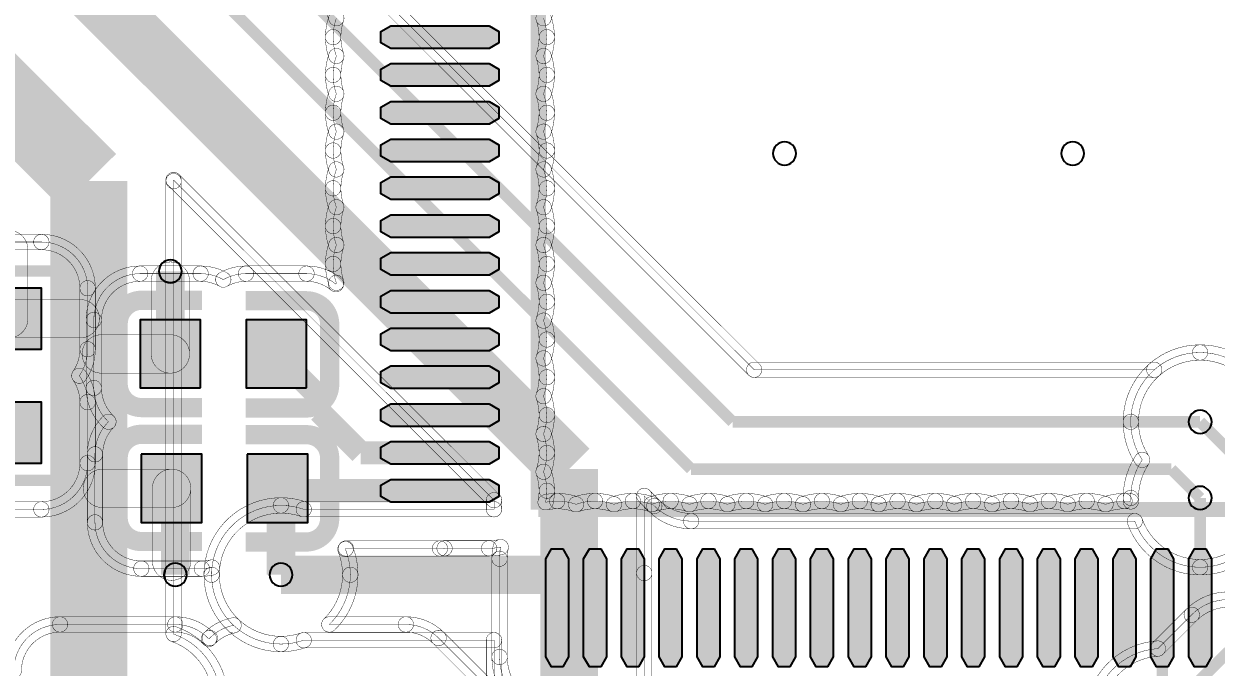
# Model space of a CAD drawing. Header units: millimetres. Extents: x -4.3 to 69.9, y 0.1 to 36.1.
# Drawn here: x 24.41 to 40.18, y 8.81 to 17.32 of the extents above; entities that cross this region are included whole.
import ezdxf

# ---------------------------------------------------------------- set-up
doc = ezdxf.new("R2010")
doc.units = ezdxf.units.MM
for name, color, linetype, true_color in [('Bottom Layer', 7, 'Continuous', 0x0000ff), ('Hole Layer', 7, 'Continuous', 0x222222), ('Top Layer', 7, 'Continuous', 0xff0000), ('Top Silkscreen Layer', 7, 'Continuous', 0xffcc00)]:
    doc.layers.add(name, color=color, linetype=linetype, true_color=true_color)

msp = doc.modelspace()

# ---------------------------------------------------------------- hatches: boundary and pattern name
at = {"layer": 'Top Layer'}
for points in [[(30.565, 17.295), (30.695, 17.22), (30.695, 17.07), (30.565, 16.995), (29.265, 16.995), (29.135, 17.07), (29.135, 17.22), (29.265, 17.295)], [(30.565, 16.795), (30.695, 16.72), (30.695, 16.57), (30.565, 16.495), (29.265, 16.495), (29.135, 16.57), (29.135, 16.72), (29.265, 16.795)], [(30.565, 16.295), (30.695, 16.22), (30.695, 16.07), (30.565, 15.995), (29.265, 15.995), (29.135, 16.07), (29.135, 16.22), (29.265, 16.295)], [(30.565, 15.795), (30.695, 15.72), (30.695, 15.57), (30.565, 15.495), (29.265, 15.495), (29.135, 15.57), (29.135, 15.72), (29.265, 15.795)], [(30.565, 15.295), (30.695, 15.22), (30.695, 15.07), (30.565, 14.995), (29.265, 14.995), (29.135, 15.07), (29.135, 15.22), (29.265, 15.295)], [(30.565, 14.795), (30.695, 14.72), (30.695, 14.57), (30.565, 14.495), (29.265, 14.495), (29.135, 14.57), (29.135, 14.72), (29.265, 14.795)], [(30.565, 14.295), (30.695, 14.22), (30.695, 14.07), (30.565, 13.995), (29.265, 13.995), (29.135, 14.07), (29.135, 14.22), (29.265, 14.295)], [(23.781, 13.016), (24.645, 13.016), (24.645, 13.823), (23.781, 13.823)], [(30.565, 13.795), (30.695, 13.72), (30.695, 13.57), (30.565, 13.495), (29.265, 13.495), (29.135, 13.57), (29.135, 13.72), (29.265, 13.795)], [(26.751, 12.504), (26.751, 13.404), (25.951, 13.404), (25.951, 12.504)], [(28.151, 12.504), (28.151, 13.404), (27.351, 13.404), (27.351, 12.504)], [(30.565, 13.295), (30.695, 13.22), (30.695, 13.07), (30.565, 12.995), (29.265, 12.995), (29.135, 13.07), (29.135, 13.22), (29.265, 13.295)], [(30.565, 12.795), (30.695, 12.72), (30.695, 12.57), (30.565, 12.495), (29.265, 12.495), (29.135, 12.57), (29.135, 12.72), (29.265, 12.795)], [(23.781, 11.51), (24.645, 11.51), (24.645, 12.316), (23.781, 12.316)], [(30.565, 12.295), (30.695, 12.22), (30.695, 12.07), (30.565, 11.995), (29.265, 11.995), (29.135, 12.07), (29.135, 12.22), (29.265, 12.295)], [(30.565, 11.795), (30.695, 11.72), (30.695, 11.57), (30.565, 11.495), (29.265, 11.495), (29.135, 11.57), (29.135, 11.72), (29.265, 11.795)], [(25.967, 11.626), (25.967, 10.726), (26.767, 10.726), (26.767, 11.626)], [(27.367, 11.626), (27.367, 10.726), (28.167, 10.726), (28.167, 11.626)], [(30.565, 11.295), (30.695, 11.22), (30.695, 11.07), (30.565, 10.995), (29.265, 10.995), (29.135, 11.07), (29.135, 11.22), (29.265, 11.295)], [(31.315, 10.245), (31.39, 10.375), (31.54, 10.375), (31.615, 10.245), (31.615, 8.945), (31.54, 8.815), (31.39, 8.815), (31.315, 8.945)], [(31.815, 10.245), (31.89, 10.375), (32.04, 10.375), (32.115, 10.245), (32.115, 8.945), (32.04, 8.815), (31.89, 8.815), (31.815, 8.945)], [(32.315, 10.245), (32.39, 10.375), (32.54, 10.375), (32.615, 10.245), (32.615, 8.945), (32.54, 8.815), (32.39, 8.815), (32.315, 8.945)], [(32.815, 10.245), (32.89, 10.375), (33.04, 10.375), (33.115, 10.245), (33.115, 8.945), (33.04, 8.815), (32.89, 8.815), (32.815, 8.945)], [(33.315, 10.245), (33.39, 10.375), (33.54, 10.375), (33.615, 10.245), (33.615, 8.945), (33.54, 8.815), (33.39, 8.815), (33.315, 8.945)], [(33.815, 10.245), (33.89, 10.375), (34.04, 10.375), (34.115, 10.245), (34.115, 8.945), (34.04, 8.815), (33.89, 8.815), (33.815, 8.945)], [(34.315, 10.245), (34.39, 10.375), (34.54, 10.375), (34.615, 10.245), (34.615, 8.945), (34.54, 8.815), (34.39, 8.815), (34.315, 8.945)], [(34.815, 10.245), (34.89, 10.375), (35.04, 10.375), (35.115, 10.245), (35.115, 8.945), (35.04, 8.815), (34.89, 8.815), (34.815, 8.945)], [(35.315, 10.245), (35.39, 10.375), (35.54, 10.375), (35.615, 10.245), (35.615, 8.945), (35.54, 8.815), (35.39, 8.815), (35.315, 8.945)], [(35.815, 10.245), (35.89, 10.375), (36.04, 10.375), (36.115, 10.245), (36.115, 8.945), (36.04, 8.815), (35.89, 8.815), (35.815, 8.945)], [(36.315, 10.245), (36.39, 10.375), (36.54, 10.375), (36.615, 10.245), (36.615, 8.945), (36.54, 8.815), (36.39, 8.815), (36.315, 8.945)], [(36.815, 10.245), (36.89, 10.375), (37.04, 10.375), (37.115, 10.245), (37.115, 8.945), (37.04, 8.815), (36.89, 8.815), (36.815, 8.945)], [(37.315, 10.245), (37.39, 10.375), (37.54, 10.375), (37.615, 10.245), (37.615, 8.945), (37.54, 8.815), (37.39, 8.815), (37.315, 8.945)], [(37.815, 10.245), (37.89, 10.375), (38.04, 10.375), (38.115, 10.245), (38.115, 8.945), (38.04, 8.815), (37.89, 8.815), (37.815, 8.945)], [(38.315, 10.245), (38.39, 10.375), (38.54, 10.375), (38.615, 10.245), (38.615, 8.945), (38.54, 8.815), (38.39, 8.815), (38.315, 8.945)], [(38.815, 10.245), (38.89, 10.375), (39.04, 10.375), (39.115, 10.245), (39.115, 8.945), (39.04, 8.815), (38.89, 8.815), (38.815, 8.945)], [(39.315, 10.245), (39.39, 10.375), (39.54, 10.375), (39.615, 10.245), (39.615, 8.945), (39.54, 8.815), (39.39, 8.815), (39.315, 8.945)], [(39.815, 10.245), (39.89, 10.375), (40.04, 10.375), (40.115, 10.245), (40.115, 8.945), (40.04, 8.815), (39.89, 8.815), (39.815, 8.945)]]:
    msp.add_hatch(color=256, dxfattribs=at).paths.add_polyline_path(points)

# ---------------------------------------------------------------- linework, layer by layer
at = {"layer": 'Bottom Layer', "const_width": 0.00508}
for points in [[(25.901, 20.77, -1), (26.044, 20.914), (34.141, 12.817, -1), (33.998, 12.673)], [(26.495, 15.257, -0.003451), (26.495, 15.24, -1), (26.292, 15.24, 0.003451), (26.291, 15.254, -1)], [(26.321, 15.184, -1), (26.465, 15.327), (30.702, 11.09, -1), (30.558, 10.947)], [(26.292, 15.24, -1), (26.495, 15.24), (26.495, 9.249, -1), (26.292, 9.249)], [(26.495, 15.24, -1), (26.292, 15.24), (26.292, 15.24, -1), (26.495, 15.24)], [(39.292, 12.821, -0.182407), (39.965, 13.075, -1), (39.965, 12.872, 0.182407), (39.427, 12.669, -1)], [(39.965, 13.075, -0.414214), (40.984, 12.056, -1), (40.781, 12.056, 0.414214), (39.965, 12.872, -1)], [(34.069, 12.643, -1), (34.069, 12.846), (39.359, 12.846, -1), (39.359, 12.643)], [(26.795, 10.033, -0.414214), (27.813, 11.052, -1), (27.813, 10.848, 0.414214), (26.998, 10.033, -1)], [(27.813, 11.052, -0.083801), (28.147, 10.995, -1), (28.081, 10.803, 0.083801), (27.813, 10.848, -1)], [(30.528, 11.019, -1), (30.732, 11.019), (30.732, 10.899, -1), (30.528, 10.899)], [(32.718, 10.055, -1), (32.515, 10.055), (32.515, 11.076, -1), (32.718, 11.076)], [(32.544, 11.004, -1), (32.688, 11.148), (32.821, 11.015, -1), (32.677, 10.871)], [(32.677, 10.871, -1), (32.821, 11.015), (32.821, 11.015, -1), (32.677, 10.871)], [(33.236, 10.64, -0.198912), (32.677, 10.871, -1), (32.821, 11.015, 0.198912), (33.236, 10.843, -1)], [(40.984, 11.049, -0.414214), (39.965, 10.03, -1), (39.965, 10.234, 0.414214), (40.781, 11.049, -1)], [(28.114, 10.798, -1), (28.114, 11.001), (30.63, 11.001, -1), (30.63, 10.798)], [(33.236, 10.64, -1), (33.236, 10.843), (39.101, 10.843, -1), (39.101, 10.64)], [(39.965, 10.03, -0.3173), (39.006, 10.708, -1), (39.197, 10.776, 0.3173), (39.965, 10.234, -1)], [(27.813, 9.014, -0.414214), (26.795, 10.033, -1), (26.998, 10.033, 0.414214), (27.813, 9.218, -1)], [(32.718, 8.049, -1), (32.515, 8.049), (32.515, 10.055, -1), (32.718, 10.055)], [(32.718, 10.055, -1), (32.515, 10.055), (32.515, 10.055, -1), (32.718, 10.055)], [(39.782, 9.576, -0.198912), (40.341, 9.807, -1), (40.341, 9.604, 0.198912), (39.926, 9.432, -1)], [(39.479, 8.984, -1), (39.335, 9.128), (39.782, 9.576, -1), (39.926, 9.432)], [(39.926, 9.432, -1), (39.782, 9.576), (39.782, 9.576, -1), (39.926, 9.432)], [(26.426, 9.345, -0.32004), (27.113, 8.382, -1), (26.91, 8.382, 0.32004), (26.36, 9.153, -1)], [(28.147, 9.071, -0.083801), (27.813, 9.014, -1), (27.813, 9.218, 0.083801), (28.081, 9.263, -1)], [(28.114, 9.065, -1), (28.114, 9.268), (30.63, 9.268, -1), (30.63, 9.065)], [(30.528, 9.167, -1), (30.732, 9.167), (30.732, 8.11, -1), (30.528, 8.11)], [(38.447, 8.141, -0.395676), (39.4, 9.158, -1), (39.413, 8.955, 0.395676), (38.65, 8.141, -1)]]:
    msp.add_lwpolyline(points, format="xyb", close=True, dxfattribs=at)
for points in [[(40.882, 12.056, 0.414214), (39.965, 12.973, 0.182407), (39.359, 12.745), (34.069, 12.745), (25.972, 20.842)], [(27.011, 8.382, 0.32004), (26.393, 9.249), (26.393, 15.24), (26.393, 15.24, 0.003451), (26.393, 15.255), (30.63, 11.019), (30.63, 10.899), (28.114, 10.899, 0.083801), (27.813, 10.95, 0.414214), (26.896, 10.033, 0.414214), (27.813, 9.116, 0.083801), (28.114, 9.167), (30.63, 9.167), (30.63, 8.11)], [(40.341, 9.705, 0.198912), (39.854, 9.504), (39.854, 9.504), (39.407, 9.056, 0.395676), (38.548, 8.141, 0.025282), (38.553, 8.049), (32.616, 8.049), (32.616, 10.055), (32.616, 10.055), (32.616, 11.076), (32.749, 10.943), (32.749, 10.943, 0.198912), (33.236, 10.742), (39.101, 10.742, 0.3173), (39.965, 10.132, 0.414214), (40.882, 11.049, 0.146428)]]:
    msp.add_lwpolyline(points, format="xyb", dxfattribs=at)
at = {"layer": 'Bottom Layer'}
for points, const_width in [([(25.284, 20.557), (33.784, 12.056)], 0.152), ([(24.68, 19.985), (33.236, 11.43)], 0.152), ([(23.622, 19.431), (31.623, 11.43)], 0.762), ([(25.273, 15.24), (21.971, 18.542)], 1.016), ([(25.273, 8.382), (25.273, 15.24)], 1.016), ([(33.784, 12.056), (39.965, 12.056)], 0.152), ([(31.623, 11.43), (31.623, 10.055)], 0.762), ([(33.236, 11.43), (39.584, 11.43)], 0.152), ([(39.584, 11.43), (39.965, 11.049)], 0.152), ([(31.623, 10.055), (31.623, 7.878)], 0.762), ([(27.813, 10.033), (31.602, 10.033)], 0.508), ([(31.602, 10.033), (31.623, 10.055)], 0.508), ([(39.465, 8.141), (40.341, 9.017)], 0.152), ([(25.273, 8.382), (25.273, 7.051)], 1.016)]:
    msp.add_lwpolyline(points, dxfattribs=dict(at, const_width=const_width))
at = {"layer": 'Hole Layer'}
for points in [[(34.318, 15.606, 1), (34.623, 15.606), (34.623, 15.606, 1), (34.318, 15.606)], [(38.128, 15.606, 1), (38.433, 15.606), (38.433, 15.606, 1), (38.128, 15.606)], [(26.199, 14.047, 1), (26.503, 14.047), (26.503, 14.047, 1), (26.199, 14.047)], [(39.813, 12.056, 1), (40.118, 12.056), (40.118, 12.056, 1), (39.813, 12.056)], [(39.813, 11.049, 1), (40.118, 11.049), (40.118, 11.049, 1), (39.813, 11.049)], [(26.264, 10.033, 1), (26.568, 10.033), (26.568, 10.033, 1), (26.264, 10.033)], [(27.661, 10.033, 1), (27.965, 10.033), (27.965, 10.033, 1), (27.661, 10.033)]]:
    msp.add_lwpolyline(points, format="xyb", dxfattribs=at)
at = {"layer": 'Top Layer', "const_width": 0.00508}
for points in [[(28.449, 17.362, -0.083726), (28.401, 17.645, -1), (28.605, 17.645, 0.083726), (28.641, 17.428, -1)], [(31.429, 17.645, -0.083726), (31.381, 17.362, -1), (31.189, 17.428, 0.083726), (31.226, 17.645, -1)], [(28.401, 17.145, -0.083726), (28.449, 17.428, -1), (28.641, 17.362, 0.083726), (28.605, 17.145, -1)], [(31.381, 17.428, -0.083726), (31.429, 17.145, -1), (31.226, 17.145, 0.083726), (31.189, 17.362, -1)], [(28.449, 16.862, -0.08377), (28.401, 17.145, -1), (28.605, 17.145, 0.08377), (28.641, 16.928, -1)], [(31.429, 17.145, -0.08377), (31.381, 16.862, -1), (31.189, 16.928, 0.08377), (31.226, 17.145, -1)], [(28.401, 16.645, -0.08377), (28.449, 16.928, -1), (28.641, 16.862, 0.08377), (28.605, 16.645, -1)], [(31.381, 16.928, -0.08377), (31.429, 16.645, -1), (31.226, 16.645, 0.08377), (31.189, 16.862, -1)], [(28.449, 16.362, -0.083726), (28.401, 16.645, -1), (28.605, 16.645, 0.083726), (28.641, 16.428, -1)], [(31.429, 16.645, -0.083726), (31.381, 16.362, -1), (31.189, 16.428, 0.083726), (31.226, 16.645, -1)], [(28.401, 16.145, -0.083726), (28.449, 16.428, -1), (28.641, 16.362, 0.083726), (28.605, 16.145, -1)], [(31.381, 16.428, -0.083726), (31.429, 16.145, -1), (31.226, 16.145, 0.083726), (31.189, 16.362, -1)], [(28.449, 15.862, -0.08377), (28.401, 16.145, -1), (28.605, 16.145, 0.08377), (28.641, 15.928, -1)], [(31.429, 16.145, -0.08377), (31.381, 15.862, -1), (31.189, 15.928, 0.08377), (31.226, 16.145, -1)], [(28.401, 15.645, -0.08377), (28.449, 15.928, -1), (28.641, 15.862, 0.08377), (28.605, 15.645, -1)], [(31.381, 15.928, -0.08377), (31.429, 15.645, -1), (31.226, 15.645, 0.08377), (31.189, 15.862, -1)], [(28.449, 15.362, -0.083726), (28.401, 15.645, -1), (28.605, 15.645, 0.083726), (28.641, 15.428, -1)], [(31.429, 15.645, -0.083726), (31.381, 15.362, -1), (31.189, 15.428, 0.083726), (31.226, 15.645, -1)], [(28.401, 15.145, -0.083726), (28.449, 15.428, -1), (28.641, 15.362, 0.083726), (28.605, 15.145, -1)], [(31.381, 15.428, -0.083726), (31.429, 15.145, -1), (31.226, 15.145, 0.083726), (31.189, 15.362, -1)], [(28.449, 14.862, -0.08377), (28.401, 15.145, -1), (28.605, 15.145, 0.08377), (28.641, 14.928, -1)], [(31.429, 15.145, -0.08377), (31.381, 14.862, -1), (31.189, 14.928, 0.08377), (31.226, 15.145, -1)], [(28.401, 14.645, -0.08377), (28.449, 14.928, -1), (28.641, 14.862, 0.08377), (28.605, 14.645, -1)], [(31.381, 14.928, -0.08377), (31.429, 14.645, -1), (31.226, 14.645, 0.08377), (31.189, 14.862, -1)], [(28.449, 14.362, -0.083726), (28.401, 14.645, -1), (28.605, 14.645, 0.083726), (28.641, 14.428, -1)], [(31.429, 14.645, -0.083726), (31.381, 14.362, -1), (31.189, 14.428, 0.083726), (31.226, 14.645, -1)], [(23.781, 14.333, -1), (23.781, 14.537), (24.645, 14.537, -1), (24.645, 14.333)], [(24.467, 13.42, -1), (23.959, 13.42), (23.959, 14.336, -1), (24.467, 14.336)], [(24.645, 14.537, -0.414214), (25.359, 13.823, -1), (25.155, 13.823, 0.414214), (24.645, 14.333, -1)], [(28.401, 14.145, -0.083726), (28.449, 14.428, -1), (28.641, 14.362, 0.083726), (28.605, 14.145, -1)], [(31.381, 14.428, -0.083726), (31.429, 14.145, -1), (31.226, 14.145, 0.083726), (31.189, 14.362, -1)], [(28.449, 13.862, -0.08377), (28.401, 14.145, -1), (28.605, 14.145, 0.08377), (28.641, 13.928, -1)], [(31.429, 14.145, -0.08377), (31.381, 13.862, -1), (31.189, 13.928, 0.08377), (31.226, 14.145, -1)], [(25.237, 13.404, -0.414214), (25.951, 14.118, -1), (25.951, 13.915, 0.414214), (25.44, 13.404, -1)], [(25.951, 13.915, -1), (25.951, 14.118), (26.751, 14.118, -1), (26.751, 13.915)], [(26.605, 12.954, -1), (26.097, 12.954), (26.097, 13.917, -1), (26.605, 13.917)], [(26.751, 14.118, -0.128764), (27.101, 14.026, -1), (27.001, 13.849, 0.128764), (26.751, 13.915, -1)], [(27.001, 14.026, -0.128764), (27.351, 14.118, -1), (27.351, 13.915, 0.128764), (27.101, 13.849, -1)], [(27.351, 13.915, -1), (27.351, 14.118), (28.151, 14.118, -1), (28.151, 13.915)], [(28.151, 14.118, -0.173463), (28.604, 13.956, -1), (28.475, 13.799, 0.173463), (28.151, 13.915, -1)], [(25.359, 13.016, -1), (25.155, 13.016), (25.155, 13.823, -1), (25.359, 13.823)], [(28.443, 13.908, -0.006113), (28.449, 13.928, -1), (28.641, 13.862, 0.006113), (28.636, 13.846, -1)], [(31.381, 13.928, -0.08377), (31.429, 13.645, -1), (31.226, 13.645, 0.08377), (31.189, 13.862, -1)], [(31.429, 13.645, -0.083726), (31.381, 13.362, -1), (31.189, 13.428, 0.083726), (31.226, 13.645, -1)], [(24.213, 13.166, -1), (24.213, 13.674), (25.158, 13.674, -1), (25.158, 13.166)], [(25.237, 13.404, -1), (25.44, 13.404), (25.44, 12.504, -1), (25.237, 12.504)], [(31.381, 13.428, -0.083726), (31.429, 13.145, -1), (31.226, 13.145, 0.083726), (31.189, 13.362, -1)], [(31.429, 13.145, -0.08377), (31.381, 12.862, -1), (31.189, 12.928, 0.08377), (31.226, 13.145, -1)], [(25.359, 13.016, -0.153414), (25.23, 12.608, -1), (25.064, 12.724, 0.153414), (25.155, 13.016, -1)], [(25.438, 12.7, -1), (25.438, 13.208), (26.351, 13.208, -1), (26.351, 12.7)], [(31.381, 12.928, -0.08377), (31.429, 12.645, -1), (31.226, 12.645, 0.08377), (31.189, 12.862, -1)], [(38.947, 12.056, -0.414214), (39.965, 13.075, -1), (39.965, 12.872, 0.414214), (39.15, 12.056, -1)], [(39.965, 13.075, -0.395676), (40.982, 12.121, -1), (40.779, 12.108, 0.395676), (39.965, 12.872, -1)], [(25.23, 12.724, -0.153414), (25.359, 12.316, -1), (25.155, 12.316, 0.153414), (25.064, 12.608, -1)], [(31.429, 12.645, -0.083726), (31.381, 12.362, -1), (31.189, 12.428, 0.083726), (31.226, 12.645, -1)], [(25.463, 11.983, -0.207272), (25.237, 12.504, -1), (25.44, 12.504, 0.207272), (25.602, 12.132, -1)], [(31.381, 12.428, -0.083726), (31.429, 12.145, -1), (31.226, 12.145, 0.083726), (31.189, 12.362, -1)], [(25.359, 11.51, -1), (25.155, 11.51), (25.155, 12.316, -1), (25.359, 12.316)], [(25.253, 11.626, -0.198091), (25.46, 12.129, -1), (25.604, 11.986, 0.198091), (25.456, 11.626, -1)], [(31.429, 12.145, -0.08377), (31.381, 11.862, -1), (31.189, 11.928, 0.08377), (31.226, 12.145, -1)], [(39.114, 11.497, -0.146428), (38.947, 12.056, -1), (39.15, 12.056, 0.146428), (39.284, 11.609, -1)], [(31.381, 11.928, -0.08377), (31.429, 11.645, -1), (31.226, 11.645, 0.08377), (31.189, 11.862, -1)], [(25.253, 11.626, -1), (25.456, 11.626), (25.456, 10.726, -1), (25.253, 10.726)], [(31.429, 11.645, -0.083726), (31.381, 11.362, -1), (31.189, 11.428, 0.083726), (31.226, 11.645, -1)], [(25.359, 11.51, -0.414214), (24.645, 10.796, -1), (24.645, 10.999, 0.414214), (25.155, 11.51, -1)], [(38.947, 11.049, -0.146428), (39.114, 11.609, -1), (39.284, 11.497, 0.146428), (39.15, 11.049, -1)], [(25.453, 10.922, -1), (25.453, 11.43), (26.367, 11.43, -1), (26.367, 10.922)], [(26.113, 11.176, -1), (26.621, 11.176), (26.621, 10.213, -1), (26.113, 10.213)], [(31.381, 11.428, -0.083726), (31.429, 11.145, -1), (31.226, 11.145, 0.083726), (31.189, 11.362, -1)], [(31.429, 11.145, -0.050693), (31.411, 10.971, -1), (31.212, 11.012, 0.050693), (31.226, 11.145, -1)], [(31.291, 11.091, -0.050693), (31.465, 11.109, -1), (31.465, 10.906, 0.050693), (31.332, 10.892, -1)], [(31.465, 11.109, -0.083726), (31.748, 11.061, -1), (31.682, 10.869, 0.083726), (31.465, 10.906, -1)], [(31.682, 11.061, -0.083726), (31.965, 11.109, -1), (31.965, 10.906, 0.083726), (31.748, 10.869, -1)], [(31.965, 11.109, -0.08377), (32.248, 11.061, -1), (32.182, 10.869, 0.08377), (31.965, 10.906, -1)], [(32.182, 11.061, -0.08377), (32.465, 11.109, -1), (32.465, 10.906, 0.08377), (32.248, 10.869, -1)], [(32.465, 11.109, -0.083726), (32.748, 11.061, -1), (32.682, 10.869, 0.083726), (32.465, 10.906, -1)], [(32.682, 11.061, -0.083726), (32.965, 11.109, -1), (32.965, 10.906, 0.083726), (32.748, 10.869, -1)], [(32.965, 11.109, -0.08377), (33.248, 11.061, -1), (33.182, 10.869, 0.08377), (32.965, 10.906, -1)], [(33.182, 11.061, -0.08377), (33.465, 11.109, -1), (33.465, 10.906, 0.08377), (33.248, 10.869, -1)], [(33.465, 11.109, -0.083726), (33.748, 11.061, -1), (33.682, 10.869, 0.083726), (33.465, 10.906, -1)], [(33.682, 11.061, -0.083726), (33.965, 11.109, -1), (33.965, 10.906, 0.083726), (33.748, 10.869, -1)], [(33.965, 11.109, -0.08377), (34.248, 11.061, -1), (34.182, 10.869, 0.08377), (33.965, 10.906, -1)], [(34.182, 11.061, -0.08377), (34.465, 11.109, -1), (34.465, 10.906, 0.08377), (34.248, 10.869, -1)], [(34.465, 11.109, -0.083726), (34.748, 11.061, -1), (34.682, 10.869, 0.083726), (34.465, 10.906, -1)], [(34.682, 11.061, -0.083726), (34.965, 11.109, -1), (34.965, 10.906, 0.083726), (34.748, 10.869, -1)], [(34.965, 11.109, -0.08377), (35.248, 11.061, -1), (35.182, 10.869, 0.08377), (34.965, 10.906, -1)], [(35.182, 11.061, -0.08377), (35.465, 11.109, -1), (35.465, 10.906, 0.08377), (35.248, 10.869, -1)], [(35.465, 11.109, -0.083726), (35.748, 11.061, -1), (35.682, 10.869, 0.083726), (35.465, 10.906, -1)], [(35.682, 11.061, -0.083726), (35.965, 11.109, -1), (35.965, 10.906, 0.083726), (35.748, 10.869, -1)], [(35.965, 11.109, -0.08377), (36.248, 11.061, -1), (36.182, 10.869, 0.08377), (35.965, 10.906, -1)], [(36.182, 11.061, -0.08377), (36.465, 11.109, -1), (36.465, 10.906, 0.08377), (36.248, 10.869, -1)], [(36.465, 11.109, -0.083726), (36.748, 11.061, -1), (36.682, 10.869, 0.083726), (36.465, 10.906, -1)], [(36.682, 11.061, -0.083726), (36.965, 11.109, -1), (36.965, 10.906, 0.083726), (36.748, 10.869, -1)], [(36.965, 11.109, -0.08377), (37.248, 11.061, -1), (37.182, 10.869, 0.08377), (36.965, 10.906, -1)], [(37.182, 11.061, -0.08377), (37.465, 11.109, -1), (37.465, 10.906, 0.08377), (37.248, 10.869, -1)], [(37.465, 11.109, -0.083726), (37.748, 11.061, -1), (37.682, 10.869, 0.083726), (37.465, 10.906, -1)], [(37.682, 11.061, -0.083726), (37.965, 11.109, -1), (37.965, 10.906, 0.083726), (37.748, 10.869, -1)], [(37.965, 11.109, -0.08377), (38.248, 11.061, -1), (38.182, 10.869, 0.08377), (37.965, 10.906, -1)], [(38.182, 11.061, -0.08377), (38.465, 11.109, -1), (38.465, 10.906, 0.08377), (38.248, 10.869, -1)], [(38.465, 11.109, -0.08377), (38.748, 11.061, -1), (38.682, 10.869, 0.08377), (38.465, 10.906, -1)], [(38.682, 11.061, -0.08377), (38.965, 11.109, -1), (38.965, 10.906, 0.08377), (38.748, 10.869, -1)], [(38.965, 11.109, -0.027692), (39.061, 11.104, -1), (39.038, 10.902, 0.027692), (38.965, 10.906, -1)], [(38.948, 10.997, -0.012663), (38.947, 11.049, -1), (39.15, 11.049, 0.012663), (39.151, 11.008, -1)], [(23.781, 10.796, -1), (23.781, 10.999), (24.645, 10.999, -1), (24.645, 10.796)], [(25.967, 10.012, -0.414214), (25.253, 10.726, -1), (25.456, 10.726, 0.414214), (25.967, 10.215, -1)], [(28.756, 10.323, -0.004643), (28.748, 10.312, -1), (28.583, 10.43, 0.004643), (28.588, 10.438, -1)], [(28.76, 10.409, -0.094704), (28.832, 10.033, -1), (28.628, 10.033, 0.094704), (28.571, 10.334, -1)], [(28.672, 10.279, -1), (28.672, 10.482), (29.915, 10.482, -1), (29.915, 10.279)], [(29.984, 10.282, -0.019816), (29.915, 10.279, -1), (29.915, 10.482, 0.019816), (29.968, 10.484, -1)], [(29.976, 10.281, -1), (29.976, 10.484), (30.565, 10.484, -1), (30.565, 10.281)], [(30.739, 10.299, -0.050693), (30.565, 10.281, -1), (30.565, 10.484, 0.050693), (30.698, 10.498, -1)], [(30.601, 10.245, -0.050693), (30.619, 10.419, -1), (30.818, 10.378, 0.050693), (30.805, 10.245, -1)], [(30.601, 10.245, -1), (30.805, 10.245), (30.805, 8.945, -1), (30.601, 8.945)], [(25.967, 10.012, -1), (25.967, 10.215), (26.767, 10.215, -1), (26.767, 10.012)], [(26.923, 10.03, -0.055489), (26.767, 10.012, -1), (26.767, 10.215, 0.055489), (26.879, 10.228, -1)], [(26.795, 10.033, -0.026186), (26.8, 10.139, -1), (27.002, 10.118, 0.026186), (26.998, 10.033, -1)], [(27.117, 9.289, -0.207522), (26.795, 10.033, -1), (26.998, 10.033, 0.207522), (27.256, 9.438, -1)], [(28.832, 10.033, -0.202744), (28.523, 9.302, -1), (28.381, 9.448, 0.202744), (28.628, 10.033, -1)], [(24.178, 8.763, -0.414214), (24.892, 9.477, -1), (24.892, 9.274, 0.414214), (24.382, 8.763, -1)], [(24.892, 9.274, -1), (24.892, 9.477), (26.416, 9.477, -1), (26.416, 9.274)], [(26.416, 9.477, -0.205921), (26.934, 9.254, -1), (26.787, 9.114, 0.205921), (26.416, 9.274, -1)], [(26.8, 9.268, -0.148693), (27.167, 9.463, -1), (27.206, 9.264, 0.148693), (26.944, 9.124, -1)], [(28.452, 9.274, -1), (28.452, 9.477), (29.464, 9.477, -1), (29.464, 9.274)], [(29.464, 9.477, -0.198912), (29.969, 9.268, -1), (29.825, 9.124, 0.198912), (29.464, 9.274, -1)], [(29.464, 9.274, -1), (29.464, 9.477), (29.464, 9.477, -1), (29.464, 9.274)], [(26.932, 9.112, -1), (26.789, 9.256), (26.8, 9.268, -1), (26.944, 9.124)], [(26.944, 9.124, -1), (26.8, 9.268), (26.8, 9.268, -1), (26.944, 9.124)], [(29.825, 9.124, -1), (29.969, 9.268), (31.186, 8.05, -1), (31.043, 7.906)], [(29.825, 9.124, -1), (29.969, 9.268), (29.969, 9.268, -1), (29.825, 9.124)], [(31.465, 8.081, -0.414214), (30.601, 8.945, -1), (30.805, 8.945, 0.414214), (31.465, 8.285, -1)]]:
    msp.add_lwpolyline(points, format="xyb", close=True, dxfattribs=at)
for points in [[(28.545, 17.395, 0.083726), (28.503, 17.145, 0.08377), (28.545, 16.895, 0.08377), (28.503, 16.645, 0.083726), (28.545, 16.395, 0.083726), (28.503, 16.145, 0.08377), (28.545, 15.895, 0.08377), (28.503, 15.645, 0.083726), (28.545, 15.395, 0.083726), (28.503, 15.145, 0.08377), (28.545, 14.895, 0.08377), (28.503, 14.645, 0.083726), (28.545, 14.395, 0.083726), (28.503, 14.145, 0.08377), (28.545, 13.895, 0.006113), (28.539, 13.877, 0.173463), (28.151, 14.016), (27.351, 14.016, 0.128764), (27.051, 13.938, 0.128764), (26.751, 14.016), (25.951, 14.016, 0.414214), (25.339, 13.404), (25.339, 12.504, 0.207272), (25.532, 12.057, 0.198091), (25.354, 11.626), (25.354, 10.726, 0.414214), (25.967, 10.114), (26.767, 10.114, 0.055489), (26.901, 10.129, 0.026186), (26.896, 10.033, 0.207522), (27.186, 9.364, 0.148693), (26.872, 9.196), (26.872, 9.196), (26.86, 9.184, 0.205921), (26.416, 9.375), (24.892, 9.375, 0.414214), (24.28, 8.763)], [(40.88, 12.115, 0.395676), (39.965, 12.973, 0.414214), (39.048, 12.056, 0.146428), (39.199, 11.553, 0.146428), (39.048, 11.049, 0.012663), (39.049, 11.003, 0.027692), (38.965, 11.007, 0.08377), (38.715, 10.965, 0.08377), (38.465, 11.007, 0.08377), (38.215, 10.965, 0.08377), (37.965, 11.007, 0.083726), (37.715, 10.965, 0.083726), (37.465, 11.007, 0.08377), (37.215, 10.965, 0.08377), (36.965, 11.007, 0.083726), (36.715, 10.965, 0.083726), (36.465, 11.007, 0.08377), (36.215, 10.965, 0.08377), (35.965, 11.007, 0.083726), (35.715, 10.965, 0.083726), (35.465, 11.007, 0.08377), (35.215, 10.965, 0.08377), (34.965, 11.007, 0.083726), (34.715, 10.965, 0.083726), (34.465, 11.007, 0.08377), (34.215, 10.965, 0.08377), (33.965, 11.007, 0.083726), (33.715, 10.965, 0.083726), (33.465, 11.007, 0.08377), (33.215, 10.965, 0.08377), (32.965, 11.007, 0.083726), (32.715, 10.965, 0.083726), (32.465, 11.007, 0.08377), (32.215, 10.965, 0.08377), (31.965, 11.007, 0.083726), (31.715, 10.965, 0.083726), (31.465, 11.007, 0.050693), (31.312, 10.992, 0.050693), (31.327, 11.145, 0.083726), (31.285, 11.395, 0.083726), (31.327, 11.645, 0.08377), (31.285, 11.895, 0.08377), (31.327, 12.145, 0.083726), (31.285, 12.395, 0.083726), (31.327, 12.645, 0.08377), (31.285, 12.895, 0.08377), (31.327, 13.145, 0.083726), (31.285, 13.395, 0.083726), (31.327, 13.645, 0.08377), (31.285, 13.895, 0.08377), (31.327, 14.145, 0.083726), (31.285, 14.395, 0.083726), (31.327, 14.645, 0.08377), (31.285, 14.895, 0.08377), (31.327, 15.145, 0.083726), (31.285, 15.395, 0.083726), (31.327, 15.645, 0.08377), (31.285, 15.895, 0.08377), (31.327, 16.145, 0.083726), (31.285, 16.395, 0.083726), (31.327, 16.645, 0.08377), (31.285, 16.895, 0.08377), (31.327, 17.145, 0.083726), (31.285, 17.395, 0.083726)], [(23.781, 10.897), (24.645, 10.897, 0.414214), (25.257, 11.51), (25.257, 12.316, 0.153414), (25.147, 12.666, 0.153414), (25.257, 13.016), (25.257, 13.823, 0.414214), (24.645, 14.435), (23.781, 14.435, 0.072663)], [(31.115, 7.978), (29.897, 9.196), (29.897, 9.196, 0.198912), (29.464, 9.375), (29.464, 9.375), (28.452, 9.375, 0.202744), (28.73, 10.033, 0.094704), (28.665, 10.371, 0.004643), (28.672, 10.38), (29.915, 10.38, 0.019816), (29.976, 10.383), (30.565, 10.383, 0.050693), (30.719, 10.398, 0.050693), (30.703, 10.245), (30.703, 8.945, 0.414214), (31.465, 8.183, 0.083726)]]:
    msp.add_lwpolyline(points, format="xyb", dxfattribs=at)
at = {"layer": 'Top Layer'}
for points in [[(30.565, 17.295), (30.695, 17.22), (30.695, 17.07), (30.565, 16.995), (29.265, 16.995), (29.135, 17.07), (29.135, 17.22), (29.265, 17.295)], [(30.565, 16.795), (30.695, 16.72), (30.695, 16.57), (30.565, 16.495), (29.265, 16.495), (29.135, 16.57), (29.135, 16.72), (29.265, 16.795)], [(30.565, 16.295), (30.695, 16.22), (30.695, 16.07), (30.565, 15.995), (29.265, 15.995), (29.135, 16.07), (29.135, 16.22), (29.265, 16.295)], [(30.565, 15.795), (30.695, 15.72), (30.695, 15.57), (30.565, 15.495), (29.265, 15.495), (29.135, 15.57), (29.135, 15.72), (29.265, 15.795)], [(30.565, 15.295), (30.695, 15.22), (30.695, 15.07), (30.565, 14.995), (29.265, 14.995), (29.135, 15.07), (29.135, 15.22), (29.265, 15.295)], [(30.565, 14.795), (30.695, 14.72), (30.695, 14.57), (30.565, 14.495), (29.265, 14.495), (29.135, 14.57), (29.135, 14.72), (29.265, 14.795)], [(30.565, 14.295), (30.695, 14.22), (30.695, 14.07), (30.565, 13.995), (29.265, 13.995), (29.135, 14.07), (29.135, 14.22), (29.265, 14.295)], [(23.781, 13.016), (24.645, 13.016), (24.645, 13.823), (23.781, 13.823)], [(30.565, 13.795), (30.695, 13.72), (30.695, 13.57), (30.565, 13.495), (29.265, 13.495), (29.135, 13.57), (29.135, 13.72), (29.265, 13.795)], [(26.751, 12.504), (26.751, 13.404), (25.951, 13.404), (25.951, 12.504)], [(28.151, 12.504), (28.151, 13.404), (27.351, 13.404), (27.351, 12.504)], [(30.565, 13.295), (30.695, 13.22), (30.695, 13.07), (30.565, 12.995), (29.265, 12.995), (29.135, 13.07), (29.135, 13.22), (29.265, 13.295)], [(30.565, 12.795), (30.695, 12.72), (30.695, 12.57), (30.565, 12.495), (29.265, 12.495), (29.135, 12.57), (29.135, 12.72), (29.265, 12.795)], [(23.781, 11.51), (24.645, 11.51), (24.645, 12.316), (23.781, 12.316)], [(30.565, 12.295), (30.695, 12.22), (30.695, 12.07), (30.565, 11.995), (29.265, 11.995), (29.135, 12.07), (29.135, 12.22), (29.265, 12.295)], [(30.565, 11.795), (30.695, 11.72), (30.695, 11.57), (30.565, 11.495), (29.265, 11.495), (29.135, 11.57), (29.135, 11.72), (29.265, 11.795)], [(25.967, 11.626), (25.967, 10.726), (26.767, 10.726), (26.767, 11.626)], [(27.367, 11.626), (27.367, 10.726), (28.167, 10.726), (28.167, 11.626)], [(30.565, 11.295), (30.695, 11.22), (30.695, 11.07), (30.565, 10.995), (29.265, 10.995), (29.135, 11.07), (29.135, 11.22), (29.265, 11.295)], [(31.315, 10.245), (31.39, 10.375), (31.54, 10.375), (31.615, 10.245), (31.615, 8.945), (31.54, 8.815), (31.39, 8.815), (31.315, 8.945)], [(31.815, 10.245), (31.89, 10.375), (32.04, 10.375), (32.115, 10.245), (32.115, 8.945), (32.04, 8.815), (31.89, 8.815), (31.815, 8.945)], [(32.315, 10.245), (32.39, 10.375), (32.54, 10.375), (32.615, 10.245), (32.615, 8.945), (32.54, 8.815), (32.39, 8.815), (32.315, 8.945)], [(32.815, 10.245), (32.89, 10.375), (33.04, 10.375), (33.115, 10.245), (33.115, 8.945), (33.04, 8.815), (32.89, 8.815), (32.815, 8.945)], [(33.315, 10.245), (33.39, 10.375), (33.54, 10.375), (33.615, 10.245), (33.615, 8.945), (33.54, 8.815), (33.39, 8.815), (33.315, 8.945)], [(33.815, 10.245), (33.89, 10.375), (34.04, 10.375), (34.115, 10.245), (34.115, 8.945), (34.04, 8.815), (33.89, 8.815), (33.815, 8.945)], [(34.315, 10.245), (34.39, 10.375), (34.54, 10.375), (34.615, 10.245), (34.615, 8.945), (34.54, 8.815), (34.39, 8.815), (34.315, 8.945)], [(34.815, 10.245), (34.89, 10.375), (35.04, 10.375), (35.115, 10.245), (35.115, 8.945), (35.04, 8.815), (34.89, 8.815), (34.815, 8.945)], [(35.315, 10.245), (35.39, 10.375), (35.54, 10.375), (35.615, 10.245), (35.615, 8.945), (35.54, 8.815), (35.39, 8.815), (35.315, 8.945)], [(35.815, 10.245), (35.89, 10.375), (36.04, 10.375), (36.115, 10.245), (36.115, 8.945), (36.04, 8.815), (35.89, 8.815), (35.815, 8.945)], [(36.315, 10.245), (36.39, 10.375), (36.54, 10.375), (36.615, 10.245), (36.615, 8.945), (36.54, 8.815), (36.39, 8.815), (36.315, 8.945)], [(36.815, 10.245), (36.89, 10.375), (37.04, 10.375), (37.115, 10.245), (37.115, 8.945), (37.04, 8.815), (36.89, 8.815), (36.815, 8.945)], [(37.315, 10.245), (37.39, 10.375), (37.54, 10.375), (37.615, 10.245), (37.615, 8.945), (37.54, 8.815), (37.39, 8.815), (37.315, 8.945)], [(37.815, 10.245), (37.89, 10.375), (38.04, 10.375), (38.115, 10.245), (38.115, 8.945), (38.04, 8.815), (37.89, 8.815), (37.815, 8.945)], [(38.315, 10.245), (38.39, 10.375), (38.54, 10.375), (38.615, 10.245), (38.615, 8.945), (38.54, 8.815), (38.39, 8.815), (38.315, 8.945)], [(38.815, 10.245), (38.89, 10.375), (39.04, 10.375), (39.115, 10.245), (39.115, 8.945), (39.04, 8.815), (38.89, 8.815), (38.815, 8.945)], [(39.315, 10.245), (39.39, 10.375), (39.54, 10.375), (39.615, 10.245), (39.615, 8.945), (39.54, 8.815), (39.39, 8.815), (39.315, 8.945)], [(39.815, 10.245), (39.89, 10.375), (40.04, 10.375), (40.115, 10.245), (40.115, 8.945), (40.04, 8.815), (39.89, 8.815), (39.815, 8.945)]]:
    msp.add_lwpolyline(points, close=True, dxfattribs=at)
for points, const_width in [([(26.351, 14.047), (26.351, 12.954)], 0.381), ([(28.321, 12.384), (27.751, 12.954)], 0.305), ([(28.321, 12.192), (28.321, 12.384)], 0.305), ([(28.868, 11.645), (28.321, 12.192)], 0.305), ([(40.64, 11.382), (39.965, 12.056)], 0.152), ([(29.915, 11.645), (28.868, 11.645)], 0.305), ([(26.416, 10.033), (26.416, 11.126)], 0.381), ([(27.813, 11.13), (27.798, 11.145)], 0.381), ([(27.798, 11.145), (27.767, 11.176)], 0.305), ([(27.813, 10.033), (27.813, 11.13)], 0.381), ([(29.915, 11.145), (27.798, 11.145)], 0.305), ([(39.965, 9.595), (39.965, 11.049)], 0.152), ([(39.465, 9.595), (39.465, 8.141)], 0.152)]:
    msp.add_lwpolyline(points, dxfattribs=dict(at, const_width=const_width))
at = {"layer": 'Top Silkscreen Layer'}
for points, const_width in [([(31.215, 23.395), (31.215, 10.895)], 0.2), ([(31.215, 23.395), (31.215, 10.895)], 0.2), ([(24.873, 14.051), (23.552, 14.051)], 0.152), ([(24.873, 14.051), (23.552, 14.051)], 0.152), ([(24.873, 13.092), (24.873, 14.051)], 0.152), ([(24.873, 13.092), (24.873, 14.051)], 0.152), ([(26.771, 13.664), (25.971, 13.664)], 0.254), ([(26.771, 13.664), (25.971, 13.664)], 0.254), ([(27.347, 13.658), (28.147, 13.658)], 0.254), ([(27.347, 13.658), (28.147, 13.658)], 0.254), ([(25.661, 12.554), (25.661, 13.354)], 0.254), ([(25.661, 12.554), (25.661, 13.354)], 0.254), ([(28.457, 12.548), (28.457, 13.348)], 0.254), ([(28.457, 12.548), (28.457, 13.348)], 0.254), ([(24.873, 12.24), (24.873, 11.281)], 0.152), ([(24.873, 12.24), (24.873, 11.281)], 0.152), ([(26.771, 12.244), (25.971, 12.244)], 0.254), ([(26.771, 12.244), (25.971, 12.244)], 0.254), ([(27.347, 12.239), (28.147, 12.239)], 0.254), ([(27.347, 12.239), (28.147, 12.239)], 0.254), ([(26.771, 11.891), (25.971, 11.891)], 0.254), ([(26.771, 11.891), (25.971, 11.891)], 0.254), ([(27.347, 11.886), (28.147, 11.886)], 0.254), ([(27.347, 11.886), (28.147, 11.886)], 0.254), ([(25.661, 11.582), (25.661, 10.782)], 0.254), ([(25.661, 11.582), (25.661, 10.782)], 0.254), ([(28.457, 11.576), (28.457, 10.776)], 0.254), ([(28.457, 11.576), (28.457, 10.776)], 0.254), ([(24.873, 11.281), (23.552, 11.281)], 0.152), ([(24.873, 11.281), (23.552, 11.281)], 0.152), ([(31.215, 10.895), (43.715, 10.895)], 0.2), ([(31.215, 10.895), (43.715, 10.895)], 0.2), ([(26.771, 10.472), (25.971, 10.472)], 0.254), ([(26.771, 10.472), (25.971, 10.472)], 0.254), ([(27.347, 10.466), (28.147, 10.466)], 0.254), ([(27.347, 10.466), (28.147, 10.466)], 0.254)]:
    msp.add_lwpolyline(points, dxfattribs=dict(at, const_width=const_width))
at = {"layer": 'Top Silkscreen Layer', "const_width": 0.254}
for points in [[(25.661, 13.354, -0.414214), (25.971, 13.664)], [(25.661, 13.354, -0.414214), (25.971, 13.664)], [(28.147, 13.658, -0.414239), (28.457, 13.348)], [(28.147, 13.658, -0.414239), (28.457, 13.348)], [(25.971, 12.244, -0.414239), (25.661, 12.554)], [(25.971, 12.244, -0.414239), (25.661, 12.554)], [(28.457, 12.548, -0.414214), (28.147, 12.239)], [(28.457, 12.548, -0.414214), (28.147, 12.239)], [(25.661, 11.582, -0.414214), (25.971, 11.891)], [(25.661, 11.582, -0.414214), (25.971, 11.891)], [(28.147, 11.886, -0.414239), (28.457, 11.576)], [(28.147, 11.886, -0.414239), (28.457, 11.576)], [(25.971, 10.472, -0.414239), (25.661, 10.782)], [(25.971, 10.472, -0.414239), (25.661, 10.782)], [(28.457, 10.776, -0.414214), (28.147, 10.466)], [(28.457, 10.776, -0.414214), (28.147, 10.466)]]:
    msp.add_lwpolyline(points, format="xyb", dxfattribs=at)

doc.saveas('drawing.dxf')
